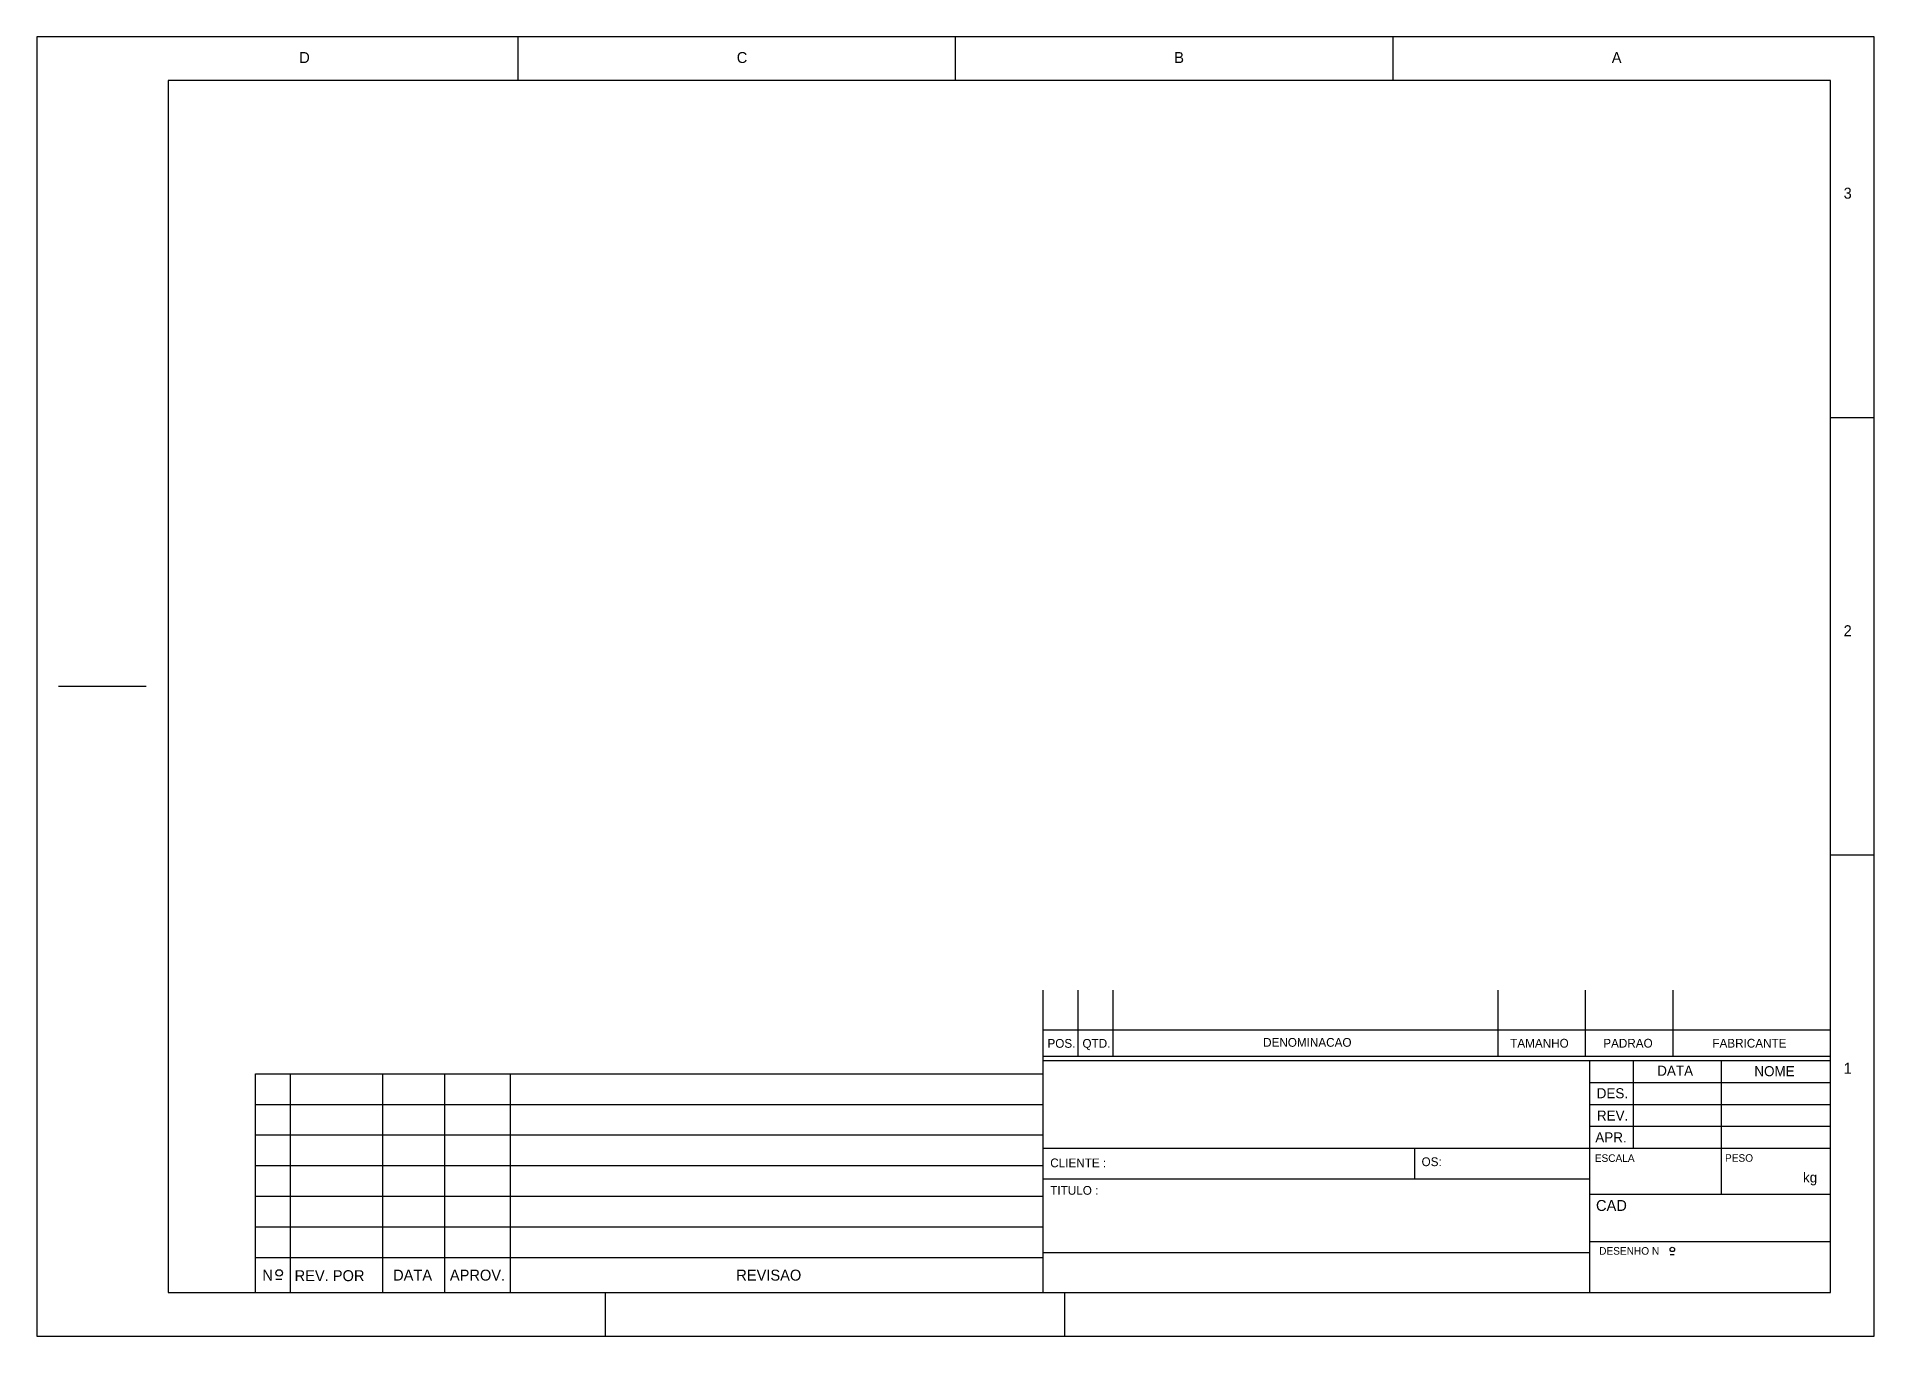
# Model space of a CAD drawing. Extents: x 0 to 420, y 0 to 297.
import ezdxf

# ---------------------------------------------------------------- set-up
doc = ezdxf.new("R2010")
doc.units = 0
doc.linetypes.add('KWCA', pattern=[0])
doc.layers.add('TUPY', color=3, linetype='CONTINUOUS')

msp = doc.modelspace()

# ---------------------------------------------------------------- linework, layer by layer
at = {"layer": 'TUPY', "color": 0}
for p, q in [((420, 297), (0, 297)), ((0, 297), (0, 0)), ((110, 287), (110, 297)), ((210, 287), (210, 297)), ((310, 287), (310, 297)), ((420, 0), (420, 297)), ((410, 287), (30, 287)), ((30, 287), (30, 10)), ((410, 10), (410, 287)), ((410, 210), (420, 210)), ((25, 148.5), (5, 148.5)), ((410, 110), (420, 110)), ((230, 10), (230, 79.06)), ((238, 64), (238, 79.06)), ((246, 64), (246, 79.06)), ((334, 64), (334, 79.06)), ((354, 64), (354, 79.06)), ((374, 64), (374, 79.06)), ((230, 70), (410, 70)), ((230, 64), (410, 64)), ((230, 63), (410, 63)), ((355, 10), (355, 63)), ((365, 43), (365, 63)), ((385, 63), (385, 32.5)), ((50, 60), (230, 60)), ((50, 10), (50, 60)), ((58, 10), (58, 60)), ((79.14, 10), (79.14, 60)), ((93.25, 10), (93.25, 60)), ((108.25, 10), (108.25, 60)), ((355, 58), (410, 58)), ((50, 53), (230, 53)), ((355, 53), (410, 53)), ((355, 48), (410, 48)), ((50, 46), (230, 46)), ((230, 43), (410, 43)), ((315, 36), (315, 43)), ((50, 39), (230, 39)), ((230, 36), (355, 36)), ((50, 32), (230, 32)), ((355, 32.5), (410, 32.5)), ((50, 25), (230, 25)), ((355, 21.63), (410, 21.63)), ((50, 18), (230, 18)), ((230, 19.17), (355, 19.17)), ((373.35, 18.72), (374.28, 18.72)), ((54.64, 13.06), (56.04, 13.06)), ((30, 10), (410, 10)), ((230, 10), (410, 10)), ((0, 0), (420, 0))]:
    msp.add_line(p, q, dxfattribs=at)
at = {"layer": 'TUPY', "color": 0, "linetype": 'KWCA'}
for p, q in [((130, 0), (130, 10)), ((235, 0), (235, 10))]:
    msp.add_line(p, q, dxfattribs=at)
at = {"layer": 'TUPY', "color": 0}
for centre, radius in [((373.84, 19.84), 0.508), ((55.41, 14.46), 0.741)]:
    msp.add_circle(centre, radius, dxfattribs=at)

# ---------------------------------------------------------------- texts
for s, height, p in [('D', 2.5, (60, 291)), ('C', 2.5, (160, 291)), ('B', 2.5, (260, 291)), ('A', 2.5, (360, 291)), ('3', 2.5, (413, 260)), ('2', 2.5, (413, 160)), ('POS.', 2, (231.02, 65.93)), ('QTD.', 2, (239.02, 65.93)), ('DENOMINACAO', 2, (280.31, 66.16)), ('TAMANHO', 2, (336.79, 65.97)), ('PADRAO', 2, (358.06, 65.97)), ('FABRICANTE', 2, (383, 65.97)), ('DATA', 2.3, (370.39, 59.54)), ('NOME', 2.3, (392.59, 59.43)), ('1', 2.5, (413, 60)), ('DES.', 2.3, (356.56, 54.39)), ('REV.', 2.3, (356.6, 49.29)), ('APR.', 2.3, (356.24, 44.3)), ('CLIENTE :', 2, (231.66, 38.62)), ('OS:', 2, (316.53, 38.88)), ('ESCALA', 1.725, (356.12, 39.85)), ('PESO', 1.725, (385.89, 39.88)), ('TITULO :', 2, (231.66, 32.34)), ('kg', 2.3, (403.71, 35.15)), ('CAD', 2.5, (356.4, 28.64)), ('DESENHO N', 1.725, (357.13, 18.64)), ('N', 2.5, (51.56, 12.72)), ('REV. POR', 2.5, (58.94, 12.59)), ('DATA', 2.5, (81.45, 12.72)), ('APROV.', 2.5, (94.43, 12.72)), ('REVISAO', 2.5, (159.89, 12.72))]:
    msp.add_text(s, height=height, dxfattribs=at).set_placement(p)

doc.saveas('drawing.dxf')
